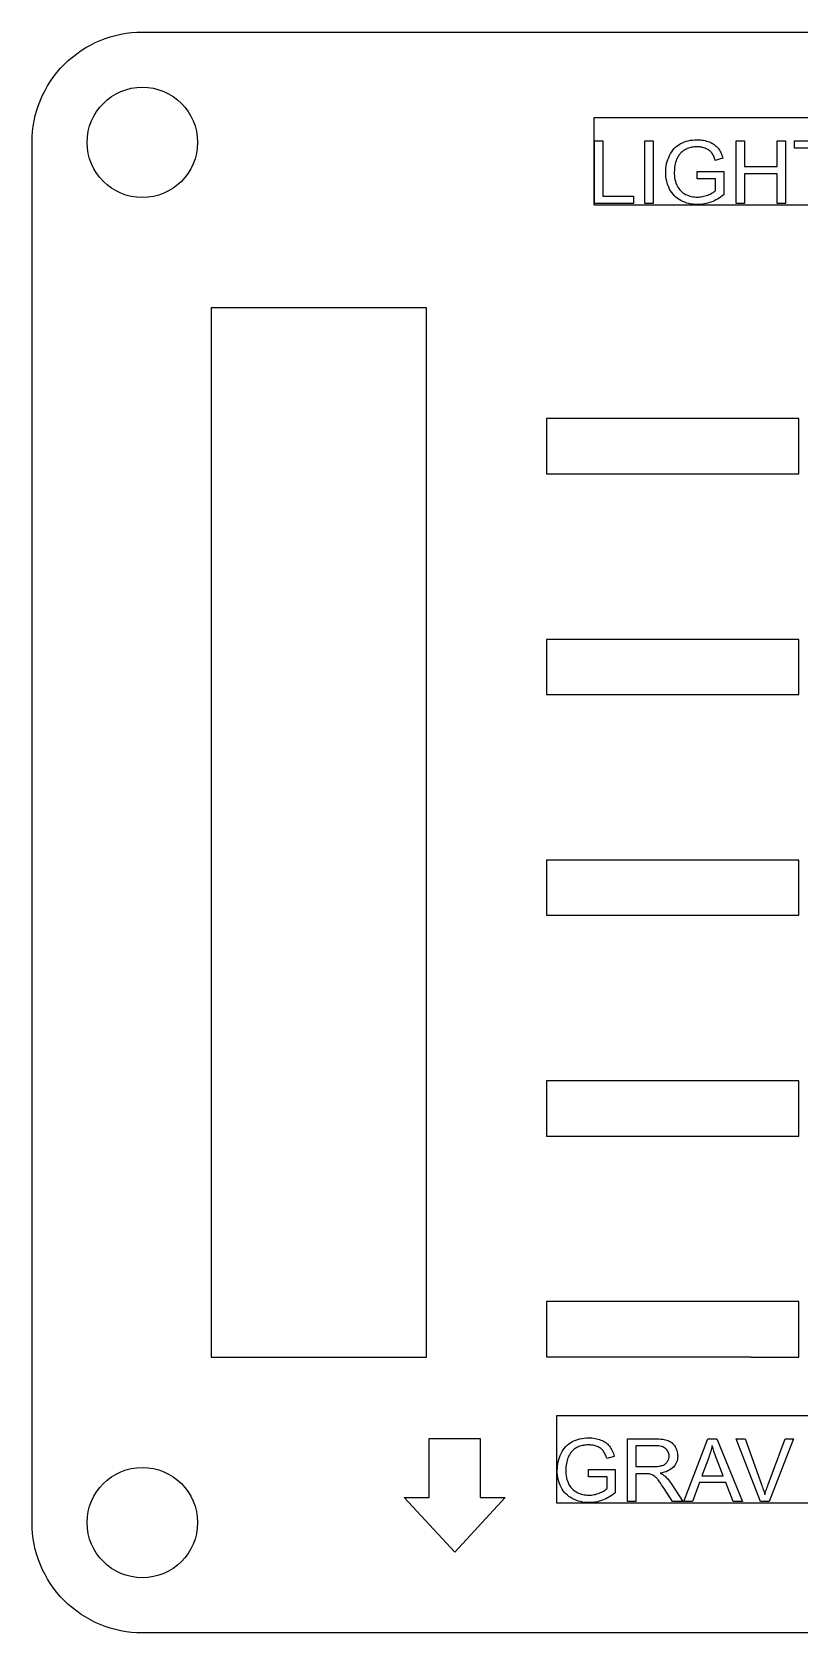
# Model space of a CAD drawing. Header units: millimetres. Extents: x -270 to -4, y 9 to 185.
# Drawn here: x -202.3 to -174.4, y 9.2 to 67.2 of the extents above; entities that cross this region are included whole.
import ezdxf

# ---------------------------------------------------------------- set-up
doc = ezdxf.new("R2010")
doc.units = ezdxf.units.MM
doc.layers.get('0').update_dxf_attribs({"linetype": 'CONTINUOUS'})

msp = doc.modelspace()

# ---------------------------------------------------------------- linework, layer by layer
for p, q in [((-181.892, 60.992), (-181.892, 63.265)), ((-181.892, 63.265), (-181.592, 63.265)), ((-181.592, 63.265), (-181.592, 61.261)), ((-180.063, 60.992), (-180.063, 63.265)), ((-180.063, 63.265), (-179.762, 63.265)), ((-179.762, 63.265), (-179.762, 60.992)), ((-176.753, 60.992), (-176.753, 63.265)), ((-176.753, 63.265), (-176.452, 63.265)), ((-176.452, 63.265), (-176.452, 62.332)), ((-175.271, 62.332), (-175.271, 63.265)), ((-175.271, 63.265), (-174.97, 63.265)), ((-174.97, 63.265), (-174.97, 60.992)), ((-174.64, 62.997), (-174.64, 63.265)), ((-174.64, 63.265), (-172.839, 63.265)), ((-173.891, 62.997), (-174.64, 62.997)), ((-178.169, 62.151), (-177.206, 62.152)), ((-178.169, 61.884), (-178.169, 62.151)), ((-177.24, 62.63), (-177.511, 62.555)), ((-177.206, 62.152), (-177.206, 61.309)), ((-176.452, 62.332), (-175.271, 62.332)), ((-177.5, 61.884), (-178.169, 61.884)), ((-177.5, 61.461), (-177.5, 61.884)), ((-175.271, 62.064), (-176.452, 62.064)), ((-176.452, 62.064), (-176.452, 60.992)), ((-175.271, 60.992), (-175.271, 62.064)), ((-180.472, 60.992), (-181.892, 60.992)), ((-181.592, 61.261), (-180.472, 61.261)), ((-180.472, 61.261), (-180.472, 60.992)), ((-179.762, 60.992), (-180.063, 60.992)), ((-176.452, 60.992), (-176.753, 60.992)), ((-174.97, 60.992), (-175.271, 60.992)), ((-180.691, 13.949), (-180.691, 16.222)), ((-180.691, 16.222), (-179.683, 16.222)), ((-179.671, 15.971), (-180.39, 15.971)), ((-180.39, 15.971), (-180.39, 15.219)), ((-178.652, 13.949), (-177.779, 16.222)), ((-177.779, 16.222), (-177.455, 16.222)), ((-177.455, 16.222), (-176.525, 13.949)), ((-175.871, 13.949), (-176.751, 16.222)), ((-176.751, 16.222), (-176.426, 16.222)), ((-176.426, 16.222), (-175.835, 14.571)), ((-175.593, 14.571), (-174.979, 16.222)), ((-174.673, 16.222), (-175.562, 13.949)), ((-174.979, 16.222), (-174.673, 16.222)), ((-182.102, 15.107), (-181.139, 15.109)), ((-182.102, 14.841), (-182.102, 15.107)), ((-181.173, 15.586), (-181.444, 15.512)), ((-181.139, 15.109), (-181.139, 14.266)), ((-180.39, 15.219), (-179.744, 15.219)), ((-177.747, 15.549), (-177.996, 14.883)), ((-177.226, 14.883), (-177.463, 15.512)), ((-181.433, 14.841), (-182.102, 14.841)), ((-181.433, 14.418), (-181.433, 14.841)), ((-180.041, 14.959), (-180.39, 14.959)), ((-180.39, 14.959), (-180.39, 13.949)), ((-179.083, 14.568), (-178.688, 13.949)), ((-178.083, 14.638), (-178.333, 13.949)), ((-177.133, 14.638), (-178.083, 14.638)), ((-177.996, 14.883), (-177.226, 14.883)), ((-176.868, 13.949), (-177.133, 14.638)), ((-180.39, 13.949), (-180.691, 13.949)), ((-179.066, 13.949), (-179.367, 14.422)), ((-178.688, 13.949), (-179.066, 13.949)), ((-178.333, 13.949), (-178.652, 13.949)), ((-176.525, 13.949), (-176.868, 13.949)), ((-175.562, 13.949), (-175.871, 13.949))]:
    msp.add_line(p, q)
msp.add_lwpolyline([(-138.328, 63.208), (-138.328, 13.188, -0.414214), (-142.328, 9.188), (-198.278, 9.188, -0.414214), (-202.278, 13.188), (-202.278, 63.208, -0.414214), (-198.278, 67.208), (-142.328, 67.208, -0.414214)], format="xyb", close=True)
for points in [[(-162.901, 60.934), (-181.902, 60.934), (-181.902, 64.109), (-162.901, 64.109)], [(-187.978, 57.208), (-195.778, 57.208), (-195.778, 19.188), (-187.978, 19.188)], [(-174.478, 53.198), (-183.628, 53.198), (-183.628, 51.198), (-174.478, 51.198)], [(-174.478, 45.198), (-183.628, 45.198), (-183.628, 43.198), (-174.478, 43.198)], [(-174.478, 37.198), (-183.628, 37.198), (-183.628, 35.198), (-174.478, 35.198)], [(-174.478, 29.198), (-183.628, 29.198), (-183.628, 27.198), (-174.478, 27.198)], [(-174.478, 21.198), (-183.628, 21.198), (-183.628, 19.198), (-176.228, 19.198), (-176.228, 19.188), (-174.478, 19.188)], [(-155.479, 13.891), (-183.251, 13.891), (-183.251, 17.066), (-155.479, 17.066)], [(-187.885, 16.241), (-186.03, 16.241), (-186.03, 14.097), (-185.122, 14.097), (-186.957, 12.12), (-188.792, 14.097), (-187.885, 14.097)]]:
    msp.add_lwpolyline(points, close=True)
at = {"extrusion": (0, 0, -1)}
for centre, start, end in [((198.278, 63.208), 0, 180), ((198.278, 63.208), -180, 0), ((198.278, 13.188), 0, 180), ((198.278, 13.188), -180, 0)]:
    msp.add_arc(centre, 2, start, end, dxfattribs=at)
for points, knots in [([(-178.77, 63.164), (-178.678, 63.205), (-178.487, 63.29), (-178.278, 63.299), (-178.17, 63.304)], [0, 0, 0, 0, 0.0299118, 0.0620763, 0.0620763, 0.0620763, 0.0620763]), ([(-178.17, 63.304), (-178.091, 63.301), (-177.939, 63.296), (-177.794, 63.247), (-177.724, 63.224)], [0, 0, 0, 0, 0.0235523, 0.04548878, 0.04548878, 0.04548878, 0.04548878]), ([(-179.308, 62.118), (-179.303, 62.226), (-179.292, 62.441), (-179.21, 62.639), (-179.169, 62.737)], [0, 0, 0, 0, 0.03225874, 0.06388253, 0.06388253, 0.06388253, 0.06388253]), ([(-179.169, 62.737), (-179.119, 62.827), (-179.02, 63.001), (-178.852, 63.111), (-178.77, 63.164)], [0, 0, 0, 0, 0.03023306, 0.05922923, 0.05922923, 0.05922923, 0.05922923]), ([(-178.768, 62.819), (-178.797, 62.784), (-178.854, 62.715), (-178.892, 62.634), (-178.911, 62.594)], [0, 0, 0, 0, 0.01350743, 0.0267606, 0.0267606, 0.0267606, 0.0267606]), ([(-178.525, 62.984), (-178.572, 62.962), (-178.662, 62.92), (-178.734, 62.852), (-178.768, 62.819)], [0, 0, 0, 0, 0.01540607, 0.02952897, 0.02952897, 0.02952897, 0.02952897]), ([(-178.169, 63.047), (-178.233, 63.045), (-178.355, 63.041), (-178.471, 63.002), (-178.525, 62.984)], [0, 0, 0, 0, 0.01928764, 0.03638215, 0.03638215, 0.03638215, 0.03638215]), ([(-177.855, 62.987), (-177.905, 63.004), (-178.006, 63.04), (-178.113, 63.044), (-178.169, 63.047)], [0, 0, 0, 0, 0.01554148, 0.03204217, 0.03204217, 0.03204217, 0.03204217]), ([(-177.638, 62.828), (-177.668, 62.86), (-177.729, 62.927), (-177.812, 62.966), (-177.855, 62.987)], [0, 0, 0, 0, 0.01284115, 0.02712912, 0.02712912, 0.02712912, 0.02712912]), ([(-177.724, 63.224), (-177.663, 63.196), (-177.544, 63.142), (-177.455, 63.047), (-177.412, 63.002)], [0, 0, 0, 0, 0.02017558, 0.03868247, 0.03868247, 0.03868247, 0.03868247]), ([(-177.511, 62.555), (-177.528, 62.608), (-177.558, 62.705), (-177.614, 62.79), (-177.638, 62.828)], [0, 0, 0, 0, 0.01653009, 0.03022279, 0.03022279, 0.03022279, 0.03022279]), ([(-177.412, 63.002), (-177.376, 62.948), (-177.299, 62.834), (-177.26, 62.701), (-177.24, 62.63)], [0, 0, 0, 0, 0.01921618, 0.0412181, 0.0412181, 0.0412181, 0.0412181]), ([(-179.169, 61.512), (-179.209, 61.606), (-179.293, 61.8), (-179.303, 62.01), (-179.308, 62.118)], [0, 0, 0, 0, 0.03056629, 0.06265375, 0.06265375, 0.06265375, 0.06265375]), ([(-178.911, 62.594), (-178.937, 62.521), (-178.988, 62.373), (-178.995, 62.217), (-178.998, 62.137)], [0, 0, 0, 0, 0.02291974, 0.04677694, 0.04677694, 0.04677694, 0.04677694]), ([(-178.998, 62.137), (-178.995, 62.042), (-178.99, 61.867), (-178.924, 61.704), (-178.893, 61.628)], [0, 0, 0, 0, 0.02802766, 0.05227719, 0.05227719, 0.05227719, 0.05227719]), ([(-178.755, 61.097), (-178.841, 61.15), (-179.011, 61.256), (-179.116, 61.427), (-179.169, 61.512)], [0, 0, 0, 0, 0.02973315, 0.05926686, 0.05926686, 0.05926686, 0.05926686]), ([(-178.893, 61.628), (-178.855, 61.564), (-178.778, 61.438), (-178.652, 61.362), (-178.589, 61.324)], [0, 0, 0, 0, 0.02197553, 0.04360846, 0.04360846, 0.04360846, 0.04360846]), ([(-178.147, 60.954), (-178.255, 60.959), (-178.467, 60.97), (-178.661, 61.055), (-178.755, 61.097)], [0, 0, 0, 0, 0.03215592, 0.06298632, 0.06298632, 0.06298632, 0.06298632]), ([(-178.589, 61.324), (-178.521, 61.295), (-178.385, 61.237), (-178.238, 61.229), (-178.164, 61.225)], [0, 0, 0, 0, 0.02192064, 0.04392004, 0.04392004, 0.04392004, 0.04392004]), ([(-178.164, 61.225), (-178.099, 61.228), (-177.968, 61.235), (-177.845, 61.278), (-177.783, 61.3)], [0, 0, 0, 0, 0.0193925, 0.0390546, 0.0390546, 0.0390546, 0.0390546]), ([(-177.663, 61.043), (-177.742, 61.017), (-177.899, 60.965), (-178.065, 60.958), (-178.147, 60.954)], [0, 0, 0, 0, 0.02479295, 0.04938876, 0.04938876, 0.04938876, 0.04938876]), ([(-177.783, 61.3), (-177.727, 61.324), (-177.626, 61.366), (-177.539, 61.432), (-177.5, 61.461)], [0, 0, 0, 0, 0.01810775, 0.03256891, 0.03256891, 0.03256891, 0.03256891]), ([(-177.206, 61.309), (-177.279, 61.254), (-177.421, 61.148), (-177.584, 61.077), (-177.663, 61.043)], [0, 0, 0, 0, 0.02732767, 0.05306218, 0.05306218, 0.05306218, 0.05306218]), ([(-182.703, 16.121), (-182.611, 16.162), (-182.42, 16.246), (-182.211, 16.256), (-182.103, 16.261)], [0, 0, 0, 0, 0.02991176, 0.06207628, 0.06207628, 0.06207628, 0.06207628]), ([(-182.103, 16.261), (-182.024, 16.258), (-181.872, 16.253), (-181.727, 16.204), (-181.657, 16.181)], [0, 0, 0, 0, 0.0235523, 0.04548877, 0.04548877, 0.04548877, 0.04548877]), ([(-183.241, 15.075), (-183.235, 15.183), (-183.224, 15.397), (-183.143, 15.596), (-183.102, 15.694)], [0, 0, 0, 0, 0.03225874, 0.06388253, 0.06388253, 0.06388253, 0.06388253]), ([(-183.102, 15.694), (-183.052, 15.783), (-182.953, 15.958), (-182.785, 16.068), (-182.703, 16.121)], [0, 0, 0, 0, 0.03023307, 0.05922923, 0.05922923, 0.05922923, 0.05922923]), ([(-182.701, 15.776), (-182.73, 15.741), (-182.787, 15.672), (-182.825, 15.591), (-182.844, 15.551)], [0, 0, 0, 0, 0.01350744, 0.0267606, 0.0267606, 0.0267606, 0.0267606]), ([(-182.458, 15.941), (-182.505, 15.919), (-182.595, 15.877), (-182.667, 15.808), (-182.701, 15.776)], [0, 0, 0, 0, 0.01540606, 0.02952897, 0.02952897, 0.02952897, 0.02952897]), ([(-182.102, 16.003), (-182.166, 16.002), (-182.288, 15.998), (-182.404, 15.959), (-182.458, 15.941)], [0, 0, 0, 0, 0.01928763, 0.03638213, 0.03638213, 0.03638213, 0.03638213]), ([(-181.788, 15.944), (-181.837, 15.961), (-181.939, 15.997), (-182.046, 16.001), (-182.102, 16.003)], [0, 0, 0, 0, 0.01554146, 0.03204217, 0.03204217, 0.03204217, 0.03204217]), ([(-181.571, 15.785), (-181.6, 15.817), (-181.662, 15.884), (-181.745, 15.923), (-181.788, 15.944)], [0, 0, 0, 0, 0.01284116, 0.02712913, 0.02712913, 0.02712913, 0.02712913]), ([(-181.657, 16.181), (-181.595, 16.153), (-181.477, 16.099), (-181.388, 16.004), (-181.345, 15.958)], [0, 0, 0, 0, 0.02017559, 0.03868248, 0.03868248, 0.03868248, 0.03868248]), ([(-181.444, 15.512), (-181.461, 15.565), (-181.491, 15.661), (-181.546, 15.746), (-181.571, 15.785)], [0, 0, 0, 0, 0.01653008, 0.03022279, 0.03022279, 0.03022279, 0.03022279]), ([(-181.345, 15.958), (-181.309, 15.905), (-181.232, 15.79), (-181.193, 15.657), (-181.173, 15.586)], [0, 0, 0, 0, 0.01921618, 0.0412181, 0.0412181, 0.0412181, 0.0412181]), ([(-179.683, 16.222), (-179.593, 16.221), (-179.436, 16.22), (-179.286, 16.179), (-179.221, 16.161)], [0, 0, 0, 0, 0.02678636, 0.04677729, 0.04677729, 0.04677729, 0.04677729]), ([(-179.301, 15.867), (-179.35, 15.897), (-179.463, 15.966), (-179.596, 15.969), (-179.671, 15.971)], [0, 0, 0, 0, 0.01698753, 0.03901961, 0.03901961, 0.03901961, 0.03901961]), ([(-179.184, 15.602), (-179.189, 15.653), (-179.198, 15.755), (-179.267, 15.83), (-179.301, 15.867)], [0, 0, 0, 0, 0.01497766, 0.02970175, 0.02970175, 0.02970175, 0.02970175]), ([(-179.221, 16.161), (-179.171, 16.136), (-179.068, 16.086), (-179.002, 15.992), (-178.968, 15.945)], [0, 0, 0, 0, 0.01655401, 0.03373385, 0.03373385, 0.03373385, 0.03373385]), ([(-178.968, 15.945), (-178.941, 15.891), (-178.885, 15.784), (-178.878, 15.663), (-178.874, 15.602)], [0, 0, 0, 0, 0.01779169, 0.03589141, 0.03589141, 0.03589141, 0.03589141]), ([(-177.624, 15.983), (-177.64, 15.91), (-177.673, 15.763), (-177.722, 15.621), (-177.747, 15.549)], [0, 0, 0, 0, 0.02240125, 0.04513714, 0.04513714, 0.04513714, 0.04513714]), ([(-177.463, 15.512), (-177.496, 15.599), (-177.554, 15.754), (-177.603, 15.913), (-177.624, 15.983)], [0, 0, 0, 0, 0.02778155, 0.0498204, 0.0498204, 0.0498204, 0.0498204]), ([(-182.844, 15.551), (-182.869, 15.478), (-182.921, 15.33), (-182.928, 15.173), (-182.931, 15.093)], [0, 0, 0, 0, 0.02291975, 0.04677694, 0.04677694, 0.04677694, 0.04677694]), ([(-182.931, 15.093), (-182.928, 14.999), (-182.922, 14.823), (-182.857, 14.66), (-182.826, 14.585)], [0, 0, 0, 0, 0.02802766, 0.05227718, 0.05227718, 0.05227718, 0.05227718]), ([(-179.744, 15.219), (-179.682, 15.22), (-179.573, 15.221), (-179.467, 15.249), (-179.421, 15.262)], [0, 0, 0, 0, 0.01840188, 0.03264067, 0.03264067, 0.03264067, 0.03264067]), ([(-179.03, 15.194), (-179.094, 15.143), (-179.236, 15.031), (-179.415, 15), (-179.514, 14.983)], [0, 0, 0, 0, 0.02410124, 0.05352598, 0.05352598, 0.05352598, 0.05352598]), ([(-179.421, 15.262), (-179.385, 15.278), (-179.315, 15.308), (-179.267, 15.369), (-179.244, 15.398)], [0, 0, 0, 0, 0.01163657, 0.02263608, 0.02263608, 0.02263608, 0.02263608]), ([(-179.244, 15.398), (-179.227, 15.43), (-179.192, 15.493), (-179.186, 15.566), (-179.184, 15.602)], [0, 0, 0, 0, 0.01078578, 0.02149315, 0.02149315, 0.02149315, 0.02149315]), ([(-178.874, 15.602), (-178.88, 15.525), (-178.892, 15.373), (-178.985, 15.253), (-179.03, 15.194)], [0, 0, 0, 0, 0.02262667, 0.04452844, 0.04452844, 0.04452844, 0.04452844]), ([(-183.101, 14.469), (-183.142, 14.563), (-183.226, 14.756), (-183.236, 14.967), (-183.241, 15.075)], [0, 0, 0, 0, 0.03056629, 0.06265375, 0.06265375, 0.06265375, 0.06265375]), ([(-182.826, 14.585), (-182.788, 14.521), (-182.711, 14.395), (-182.584, 14.319), (-182.522, 14.281)], [0, 0, 0, 0, 0.02197554, 0.04360846, 0.04360846, 0.04360846, 0.04360846]), ([(-179.874, 14.948), (-179.896, 14.951), (-179.952, 14.959), (-180.008, 14.959), (-180.041, 14.959)], [0, 0, 0, 0, 0.00679272, 0.0167958, 0.0167958, 0.0167958, 0.0167958]), ([(-179.737, 14.887), (-179.759, 14.901), (-179.802, 14.926), (-179.85, 14.941), (-179.874, 14.948)], [0, 0, 0, 0, 0.00773453, 0.01504552, 0.01504552, 0.01504552, 0.01504552]), ([(-179.584, 14.735), (-179.609, 14.767), (-179.655, 14.824), (-179.712, 14.868), (-179.737, 14.887)], [0, 0, 0, 0, 0.01226325, 0.02160742, 0.02160742, 0.02160742, 0.02160742]), ([(-179.367, 14.422), (-179.406, 14.483), (-179.475, 14.59), (-179.551, 14.691), (-179.584, 14.735)], [0, 0, 0, 0, 0.02169222, 0.03811105, 0.03811105, 0.03811105, 0.03811105]), ([(-179.514, 14.983), (-179.478, 14.966), (-179.414, 14.934), (-179.358, 14.89), (-179.333, 14.87)], [0, 0, 0, 0, 0.01194898, 0.02142939, 0.02142939, 0.02142939, 0.02142939]), ([(-179.333, 14.87), (-179.288, 14.826), (-179.196, 14.733), (-179.122, 14.625), (-179.083, 14.568)], [0, 0, 0, 0, 0.01869863, 0.03928057, 0.03928057, 0.03928057, 0.03928057]), ([(-175.835, 14.571), (-175.813, 14.507), (-175.77, 14.384), (-175.733, 14.259), (-175.716, 14.199)], [0, 0, 0, 0, 0.02030888, 0.03908188, 0.03908188, 0.03908188, 0.03908188]), ([(-175.716, 14.199), (-175.697, 14.261), (-175.661, 14.386), (-175.616, 14.509), (-175.593, 14.571)], [0, 0, 0, 0, 0.01945635, 0.03917929, 0.03917929, 0.03917929, 0.03917929]), ([(-182.688, 14.054), (-182.774, 14.107), (-182.944, 14.213), (-183.049, 14.383), (-183.101, 14.469)], [0, 0, 0, 0, 0.02973314, 0.05926685, 0.05926685, 0.05926685, 0.05926685]), ([(-182.08, 13.911), (-182.188, 13.916), (-182.4, 13.927), (-182.593, 14.012), (-182.688, 14.054)], [0, 0, 0, 0, 0.0321559, 0.06298631, 0.06298631, 0.06298631, 0.06298631]), ([(-182.522, 14.281), (-182.454, 14.252), (-182.318, 14.194), (-182.171, 14.186), (-182.097, 14.182)], [0, 0, 0, 0, 0.02192064, 0.04392007, 0.04392007, 0.04392007, 0.04392007]), ([(-182.097, 14.182), (-182.032, 14.185), (-181.901, 14.192), (-181.778, 14.235), (-181.715, 14.257)], [0, 0, 0, 0, 0.01939248, 0.03905457, 0.03905457, 0.03905457, 0.03905457]), ([(-181.596, 14), (-181.675, 13.974), (-181.832, 13.922), (-181.997, 13.914), (-182.08, 13.911)], [0, 0, 0, 0, 0.02479295, 0.04938876, 0.04938876, 0.04938876, 0.04938876]), ([(-181.715, 14.257), (-181.66, 14.281), (-181.559, 14.323), (-181.472, 14.388), (-181.433, 14.418)], [0, 0, 0, 0, 0.01810778, 0.03256891, 0.03256891, 0.03256891, 0.03256891]), ([(-181.139, 14.266), (-181.212, 14.211), (-181.354, 14.104), (-181.517, 14.034), (-181.596, 14)], [0, 0, 0, 0, 0.02732768, 0.05306219, 0.05306219, 0.05306219, 0.05306219])]:
    msp.add_open_spline(points, degree=3, knots=knots)

doc.saveas('drawing.dxf')
